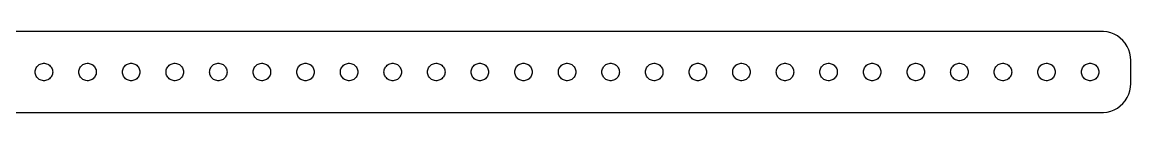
# Model space of a CAD drawing. Header units: metres. Extents: x -187 to 187, y 17 to 31.
# Drawn here: x -3.8 to 187, y 17 to 31 of the extents above; entities that cross this region are included whole.
import ezdxf

# ---------------------------------------------------------------- set-up
doc = ezdxf.new("R2010")
doc.units = ezdxf.units.M

msp = doc.modelspace()

# ---------------------------------------------------------------- linework, layer by layer
for p, q in [((182.314, 30.9901), (-182.314, 30.9901)), ((182.937, 30.9114), (182.314, 30.9901)), ((183.545, 30.7553), (182.937, 30.9114)), ((184.129, 30.5241), (183.545, 30.7553)), ((184.679, 30.2216), (184.129, 30.5241)), ((185.187, 29.8526), (184.679, 30.2216)), ((185.645, 29.4227), (185.187, 29.8526)), ((186.045, 28.9389), (185.645, 29.4227)), ((186.382, 28.4088), (186.045, 28.9389)), ((186.649, 27.8406), (186.382, 28.4088)), ((186.843, 27.2434), (186.649, 27.8406)), ((186.961, 26.6267), (186.843, 27.2434)), ((-1.31445, 24.7226), (-1.21352, 24.8817)), ((-1.21352, 24.8817), (-1.09344, 25.0268)), ((-1.09344, 25.0268), (-0.95613, 25.1558)), ((-0.95613, 25.1558), (-0.80373, 25.2665)), ((-0.80373, 25.2665), (-0.63866, 25.3572)), ((-0.63866, 25.3572), (-0.46352, 25.4266)), ((-0.46352, 25.4266), (-0.28107, 25.4734)), ((-0.28107, 25.4734), (-0.09418, 25.497)), ((-0.09418, 25.497), (0.09418, 25.497)), ((0.09418, 25.497), (0.28107, 25.4734)), ((0.28107, 25.4734), (0.46352, 25.4266)), ((0.46352, 25.4266), (0.63866, 25.3572)), ((0.63866, 25.3572), (0.80373, 25.2665)), ((0.80373, 25.2665), (0.95613, 25.1558)), ((0.95613, 25.1558), (1.09344, 25.0268)), ((1.09344, 25.0268), (1.21352, 24.8817)), ((1.21352, 24.8817), (1.31445, 24.7226)), ((6.18553, 24.7226), (6.28647, 24.8817)), ((6.28647, 24.8817), (6.40654, 25.0268)), ((6.40654, 25.0268), (6.54385, 25.1558)), ((6.54385, 25.1558), (6.69626, 25.2665)), ((6.69626, 25.2665), (6.86133, 25.3572)), ((6.86133, 25.3572), (7.03647, 25.4266)), ((7.03647, 25.4266), (7.21892, 25.4734)), ((7.21892, 25.4734), (7.40581, 25.497)), ((7.40581, 25.497), (7.59418, 25.497)), ((7.59418, 25.497), (7.78107, 25.4734)), ((7.78107, 25.4734), (7.96352, 25.4266)), ((7.96352, 25.4266), (8.13866, 25.3572)), ((8.13866, 25.3572), (8.30373, 25.2665)), ((8.30373, 25.2665), (8.45613, 25.1558)), ((8.45613, 25.1558), (8.59344, 25.0268)), ((8.59344, 25.0268), (8.71352, 24.8817)), ((8.71352, 24.8817), (8.81445, 24.7226)), ((13.6855, 24.7226), (13.7865, 24.8817)), ((13.7865, 24.8817), (13.9065, 25.0268)), ((13.9065, 25.0268), (14.0439, 25.1558)), ((14.0439, 25.1558), (14.1963, 25.2665)), ((14.1963, 25.2665), (14.3613, 25.3572)), ((14.3613, 25.3572), (14.5365, 25.4266)), ((14.5365, 25.4266), (14.7189, 25.4734)), ((14.7189, 25.4734), (14.9058, 25.497)), ((14.9058, 25.497), (15.0942, 25.497)), ((15.0942, 25.497), (15.2811, 25.4734)), ((15.2811, 25.4734), (15.4635, 25.4266)), ((15.4635, 25.4266), (15.6387, 25.3572)), ((15.6387, 25.3572), (15.8037, 25.2665)), ((15.8037, 25.2665), (15.9561, 25.1558)), ((15.9561, 25.1558), (16.0934, 25.0268)), ((16.0934, 25.0268), (16.2135, 24.8817)), ((16.2135, 24.8817), (16.3145, 24.7226)), ((21.1855, 24.7226), (21.2865, 24.8817)), ((21.2865, 24.8817), (21.4065, 25.0268)), ((21.4065, 25.0268), (21.5439, 25.1558)), ((21.5439, 25.1558), (21.6963, 25.2665)), ((21.6963, 25.2665), (21.8613, 25.3572)), ((21.8613, 25.3572), (22.0365, 25.4266)), ((22.0365, 25.4266), (22.2189, 25.4734)), ((22.2189, 25.4734), (22.4058, 25.497)), ((22.4058, 25.497), (22.5942, 25.497)), ((22.5942, 25.497), (22.7811, 25.4734)), ((22.7811, 25.4734), (22.9635, 25.4266)), ((22.9635, 25.4266), (23.1387, 25.3572)), ((23.1387, 25.3572), (23.3037, 25.2665)), ((23.3037, 25.2665), (23.4561, 25.1558)), ((23.4561, 25.1558), (23.5934, 25.0268)), ((23.5934, 25.0268), (23.7135, 24.8817)), ((23.7135, 24.8817), (23.8145, 24.7226)), ((28.6855, 24.7226), (28.7865, 24.8817)), ((28.7865, 24.8817), (28.9065, 25.0268)), ((28.9065, 25.0268), (29.0439, 25.1558)), ((29.0439, 25.1558), (29.1963, 25.2665)), ((29.1963, 25.2665), (29.3613, 25.3572)), ((29.3613, 25.3572), (29.5365, 25.4266)), ((29.5365, 25.4266), (29.7189, 25.4734)), ((29.7189, 25.4734), (29.9058, 25.497)), ((29.9058, 25.497), (30.0942, 25.497)), ((30.0942, 25.497), (30.2811, 25.4734)), ((30.2811, 25.4734), (30.4635, 25.4266)), ((30.4635, 25.4266), (30.6387, 25.3572)), ((30.6387, 25.3572), (30.8037, 25.2665)), ((30.8037, 25.2665), (30.9561, 25.1558)), ((30.9561, 25.1558), (31.0934, 25.0268)), ((31.0934, 25.0268), (31.2135, 24.8817)), ((31.2135, 24.8817), (31.3145, 24.7226)), ((36.1855, 24.7226), (36.2865, 24.8817)), ((36.2865, 24.8817), (36.4065, 25.0268)), ((36.4065, 25.0268), (36.5439, 25.1558)), ((36.5439, 25.1558), (36.6963, 25.2665)), ((36.6963, 25.2665), (36.8613, 25.3572)), ((36.8613, 25.3572), (37.0365, 25.4266)), ((37.0365, 25.4266), (37.2189, 25.4734)), ((37.2189, 25.4734), (37.4058, 25.497)), ((37.4058, 25.497), (37.5942, 25.497)), ((37.5942, 25.497), (37.7811, 25.4734)), ((37.7811, 25.4734), (37.9635, 25.4266)), ((37.9635, 25.4266), (38.1387, 25.3572)), ((38.1387, 25.3572), (38.3037, 25.2665)), ((38.3037, 25.2665), (38.4561, 25.1558)), ((38.4561, 25.1558), (38.5934, 25.0268)), ((38.5934, 25.0268), (38.7135, 24.8817)), ((38.7135, 24.8817), (38.8145, 24.7226)), ((43.6855, 24.7226), (43.7865, 24.8817)), ((43.7865, 24.8817), (43.9065, 25.0268)), ((43.9065, 25.0268), (44.0439, 25.1558)), ((44.0439, 25.1558), (44.1963, 25.2665)), ((44.1963, 25.2665), (44.3613, 25.3572)), ((44.3613, 25.3572), (44.5365, 25.4266)), ((44.5365, 25.4266), (44.7189, 25.4734)), ((44.7189, 25.4734), (44.9058, 25.497)), ((44.9058, 25.497), (45.0942, 25.497)), ((45.0942, 25.497), (45.2811, 25.4734)), ((45.2811, 25.4734), (45.4635, 25.4266)), ((45.4635, 25.4266), (45.6387, 25.3572)), ((45.6387, 25.3572), (45.8037, 25.2665)), ((45.8037, 25.2665), (45.9561, 25.1558)), ((45.9561, 25.1558), (46.0934, 25.0268)), ((46.0934, 25.0268), (46.2135, 24.8817)), ((46.2135, 24.8817), (46.3145, 24.7226)), ((51.1855, 24.7226), (51.2865, 24.8817)), ((51.2865, 24.8817), (51.4065, 25.0268)), ((51.4065, 25.0268), (51.5439, 25.1558)), ((51.5439, 25.1558), (51.6963, 25.2665)), ((51.6963, 25.2665), (51.8613, 25.3572)), ((51.8613, 25.3572), (52.0365, 25.4266)), ((52.0365, 25.4266), (52.2189, 25.4734)), ((52.2189, 25.4734), (52.4058, 25.497)), ((52.4058, 25.497), (52.5942, 25.497)), ((52.5942, 25.497), (52.7811, 25.4734)), ((52.7811, 25.4734), (52.9635, 25.4266)), ((52.9635, 25.4266), (53.1387, 25.3572)), ((53.1387, 25.3572), (53.3037, 25.2665)), ((53.3037, 25.2665), (53.4561, 25.1558)), ((53.4561, 25.1558), (53.5934, 25.0268)), ((53.5934, 25.0268), (53.7135, 24.8817)), ((53.7135, 24.8817), (53.8145, 24.7226)), ((58.6855, 24.7226), (58.7865, 24.8817)), ((58.7865, 24.8817), (58.9065, 25.0268)), ((58.9065, 25.0268), (59.0439, 25.1558)), ((59.0439, 25.1558), (59.1963, 25.2665)), ((59.1963, 25.2665), (59.3613, 25.3572)), ((59.3613, 25.3572), (59.5365, 25.4266)), ((59.5365, 25.4266), (59.7189, 25.4734)), ((59.7189, 25.4734), (59.9058, 25.497)), ((59.9058, 25.497), (60.0942, 25.497)), ((60.0942, 25.497), (60.2811, 25.4734)), ((60.2811, 25.4734), (60.4635, 25.4266)), ((60.4635, 25.4266), (60.6387, 25.3572)), ((60.6387, 25.3572), (60.8037, 25.2665)), ((60.8037, 25.2665), (60.9561, 25.1558)), ((60.9561, 25.1558), (61.0934, 25.0268)), ((61.0934, 25.0268), (61.2135, 24.8817)), ((61.2135, 24.8817), (61.3145, 24.7226)), ((66.1855, 24.7226), (66.2865, 24.8817)), ((66.2865, 24.8817), (66.4065, 25.0268)), ((66.4065, 25.0268), (66.5439, 25.1558)), ((66.5439, 25.1558), (66.6963, 25.2665)), ((66.6963, 25.2665), (66.8613, 25.3572)), ((66.8613, 25.3572), (67.0365, 25.4266)), ((67.0365, 25.4266), (67.2189, 25.4734)), ((67.2189, 25.4734), (67.4058, 25.497)), ((67.4058, 25.497), (67.5942, 25.497)), ((67.5942, 25.497), (67.7811, 25.4734)), ((67.7811, 25.4734), (67.9635, 25.4266)), ((67.9635, 25.4266), (68.1387, 25.3572)), ((68.1387, 25.3572), (68.3037, 25.2665)), ((68.3037, 25.2665), (68.4561, 25.1558)), ((68.4561, 25.1558), (68.5934, 25.0268)), ((68.5934, 25.0268), (68.7135, 24.8817)), ((68.7135, 24.8817), (68.8145, 24.7226)), ((73.6855, 24.7226), (73.7865, 24.8817)), ((73.7865, 24.8817), (73.9065, 25.0268)), ((73.9065, 25.0268), (74.0439, 25.1558)), ((74.0439, 25.1558), (74.1963, 25.2665)), ((74.1963, 25.2665), (74.3613, 25.3572)), ((74.3613, 25.3572), (74.5365, 25.4266)), ((74.5365, 25.4266), (74.7189, 25.4734)), ((74.7189, 25.4734), (74.9058, 25.497)), ((74.9058, 25.497), (75.0942, 25.497)), ((75.0942, 25.497), (75.2811, 25.4734)), ((75.2811, 25.4734), (75.4635, 25.4266)), ((75.4635, 25.4266), (75.6387, 25.3572)), ((75.6387, 25.3572), (75.8037, 25.2665)), ((75.8037, 25.2665), (75.9561, 25.1558)), ((75.9561, 25.1558), (76.0934, 25.0268)), ((76.0934, 25.0268), (76.2135, 24.8817)), ((76.2135, 24.8817), (76.3145, 24.7226)), ((81.1855, 24.7226), (81.2865, 24.8817)), ((81.2865, 24.8817), (81.4065, 25.0268)), ((81.4065, 25.0268), (81.5439, 25.1558)), ((81.5439, 25.1558), (81.6963, 25.2665)), ((81.6963, 25.2665), (81.8613, 25.3572)), ((81.8613, 25.3572), (82.0365, 25.4266)), ((82.0365, 25.4266), (82.2189, 25.4734)), ((82.2189, 25.4734), (82.4058, 25.497)), ((82.4058, 25.497), (82.5942, 25.497)), ((82.5942, 25.497), (82.7811, 25.4734)), ((82.7811, 25.4734), (82.9635, 25.4266)), ((82.9635, 25.4266), (83.1387, 25.3572)), ((83.1387, 25.3572), (83.3037, 25.2665)), ((83.3037, 25.2665), (83.4561, 25.1558)), ((83.4561, 25.1558), (83.5934, 25.0268)), ((83.5934, 25.0268), (83.7135, 24.8817)), ((83.7135, 24.8817), (83.8145, 24.7226)), ((88.6855, 24.7226), (88.7865, 24.8817)), ((88.7865, 24.8817), (88.9065, 25.0268)), ((88.9065, 25.0268), (89.0439, 25.1558)), ((89.0439, 25.1558), (89.1963, 25.2665)), ((89.1963, 25.2665), (89.3613, 25.3572)), ((89.3613, 25.3572), (89.5365, 25.4266)), ((89.5365, 25.4266), (89.7189, 25.4734)), ((89.7189, 25.4734), (89.9058, 25.497)), ((89.9058, 25.497), (90.0942, 25.497)), ((90.0942, 25.497), (90.2811, 25.4734)), ((90.2811, 25.4734), (90.4635, 25.4266)), ((90.4635, 25.4266), (90.6387, 25.3572)), ((90.6387, 25.3572), (90.8037, 25.2665)), ((90.8037, 25.2665), (90.9561, 25.1558)), ((90.9561, 25.1558), (91.0934, 25.0268)), ((91.0934, 25.0268), (91.2135, 24.8817)), ((91.2135, 24.8817), (91.3145, 24.7226)), ((96.1855, 24.7226), (96.2865, 24.8817)), ((96.2865, 24.8817), (96.4065, 25.0268)), ((96.4065, 25.0268), (96.5439, 25.1558)), ((96.5439, 25.1558), (96.6963, 25.2665)), ((96.6963, 25.2665), (96.8613, 25.3572)), ((96.8613, 25.3572), (97.0365, 25.4266)), ((97.0365, 25.4266), (97.2189, 25.4734)), ((97.2189, 25.4734), (97.4058, 25.497)), ((97.4058, 25.497), (97.5942, 25.497)), ((97.5942, 25.497), (97.7811, 25.4734)), ((97.7811, 25.4734), (97.9635, 25.4266)), ((97.9635, 25.4266), (98.1387, 25.3572)), ((98.1387, 25.3572), (98.3037, 25.2665)), ((98.3037, 25.2665), (98.4561, 25.1558)), ((98.4561, 25.1558), (98.5934, 25.0268)), ((98.5934, 25.0268), (98.7135, 24.8817)), ((98.7135, 24.8817), (98.8145, 24.7226)), ((103.686, 24.7226), (103.786, 24.8817)), ((103.786, 24.8817), (103.907, 25.0268)), ((103.907, 25.0268), (104.044, 25.1558)), ((104.044, 25.1558), (104.196, 25.2665)), ((104.196, 25.2665), (104.361, 25.3572)), ((104.361, 25.3572), (104.536, 25.4266)), ((104.536, 25.4266), (104.719, 25.4734)), ((104.719, 25.4734), (104.906, 25.497)), ((104.906, 25.497), (105.094, 25.497)), ((105.094, 25.497), (105.281, 25.4734)), ((105.281, 25.4734), (105.464, 25.4266)), ((105.464, 25.4266), (105.639, 25.3572)), ((105.639, 25.3572), (105.804, 25.2665)), ((105.804, 25.2665), (105.956, 25.1558)), ((105.956, 25.1558), (106.093, 25.0268)), ((106.093, 25.0268), (106.214, 24.8817)), ((106.214, 24.8817), (106.314, 24.7226)), ((111.186, 24.7226), (111.286, 24.8817)), ((111.286, 24.8817), (111.407, 25.0268)), ((111.407, 25.0268), (111.544, 25.1558)), ((111.544, 25.1558), (111.696, 25.2665)), ((111.696, 25.2665), (111.861, 25.3572)), ((111.861, 25.3572), (112.036, 25.4266)), ((112.036, 25.4266), (112.219, 25.4734)), ((112.219, 25.4734), (112.406, 25.497)), ((112.406, 25.497), (112.594, 25.497)), ((112.594, 25.497), (112.781, 25.4734)), ((112.781, 25.4734), (112.964, 25.4266)), ((112.964, 25.4266), (113.139, 25.3572)), ((113.139, 25.3572), (113.304, 25.2665)), ((113.304, 25.2665), (113.456, 25.1558)), ((113.456, 25.1558), (113.593, 25.0268)), ((113.593, 25.0268), (113.714, 24.8817)), ((113.714, 24.8817), (113.814, 24.7226)), ((118.686, 24.7226), (118.786, 24.8817)), ((118.786, 24.8817), (118.907, 25.0268)), ((118.907, 25.0268), (119.044, 25.1558)), ((119.044, 25.1558), (119.196, 25.2665)), ((119.196, 25.2665), (119.361, 25.3572)), ((119.361, 25.3572), (119.536, 25.4266)), ((119.536, 25.4266), (119.719, 25.4734)), ((119.719, 25.4734), (119.906, 25.497)), ((119.906, 25.497), (120.094, 25.497)), ((120.094, 25.497), (120.281, 25.4734)), ((120.281, 25.4734), (120.464, 25.4266)), ((120.464, 25.4266), (120.639, 25.3572)), ((120.639, 25.3572), (120.804, 25.2665)), ((120.804, 25.2665), (120.956, 25.1558)), ((120.956, 25.1558), (121.093, 25.0268)), ((121.093, 25.0268), (121.214, 24.8817)), ((121.214, 24.8817), (121.314, 24.7226)), ((126.186, 24.7226), (126.286, 24.8817)), ((126.286, 24.8817), (126.407, 25.0268)), ((126.407, 25.0268), (126.544, 25.1558)), ((126.544, 25.1558), (126.696, 25.2665)), ((126.696, 25.2665), (126.861, 25.3572)), ((126.861, 25.3572), (127.036, 25.4266)), ((127.036, 25.4266), (127.219, 25.4734)), ((127.219, 25.4734), (127.406, 25.497)), ((127.406, 25.497), (127.594, 25.497)), ((127.594, 25.497), (127.781, 25.4734)), ((127.781, 25.4734), (127.964, 25.4266)), ((127.964, 25.4266), (128.139, 25.3572)), ((128.139, 25.3572), (128.304, 25.2665)), ((128.304, 25.2665), (128.456, 25.1558)), ((128.456, 25.1558), (128.593, 25.0268)), ((128.593, 25.0268), (128.714, 24.8817)), ((128.714, 24.8817), (128.814, 24.7226)), ((133.686, 24.7226), (133.786, 24.8817)), ((133.786, 24.8817), (133.907, 25.0268)), ((133.907, 25.0268), (134.044, 25.1558)), ((134.044, 25.1558), (134.196, 25.2665)), ((134.196, 25.2665), (134.361, 25.3572)), ((134.361, 25.3572), (134.536, 25.4266)), ((134.536, 25.4266), (134.719, 25.4734)), ((134.719, 25.4734), (134.906, 25.497)), ((134.906, 25.497), (135.094, 25.497)), ((135.094, 25.497), (135.281, 25.4734)), ((135.281, 25.4734), (135.464, 25.4266)), ((135.464, 25.4266), (135.639, 25.3572)), ((135.639, 25.3572), (135.804, 25.2665)), ((135.804, 25.2665), (135.956, 25.1558)), ((135.956, 25.1558), (136.093, 25.0268)), ((136.093, 25.0268), (136.214, 24.8817)), ((136.214, 24.8817), (136.314, 24.7226)), ((141.186, 24.7226), (141.286, 24.8817)), ((141.286, 24.8817), (141.407, 25.0268)), ((141.407, 25.0268), (141.544, 25.1558)), ((141.544, 25.1558), (141.696, 25.2665)), ((141.696, 25.2665), (141.861, 25.3572)), ((141.861, 25.3572), (142.036, 25.4266)), ((142.036, 25.4266), (142.219, 25.4734)), ((142.219, 25.4734), (142.406, 25.497)), ((142.406, 25.497), (142.594, 25.497)), ((142.594, 25.497), (142.781, 25.4734)), ((142.781, 25.4734), (142.964, 25.4266)), ((142.964, 25.4266), (143.139, 25.3572)), ((143.139, 25.3572), (143.304, 25.2665)), ((143.304, 25.2665), (143.456, 25.1558)), ((143.456, 25.1558), (143.593, 25.0268)), ((143.593, 25.0268), (143.714, 24.8817)), ((143.714, 24.8817), (143.814, 24.7226)), ((148.686, 24.7226), (148.786, 24.8817)), ((148.786, 24.8817), (148.907, 25.0268)), ((148.907, 25.0268), (149.044, 25.1558)), ((149.044, 25.1558), (149.196, 25.2665)), ((149.196, 25.2665), (149.361, 25.3572)), ((149.361, 25.3572), (149.536, 25.4266)), ((149.536, 25.4266), (149.719, 25.4734)), ((149.719, 25.4734), (149.906, 25.497)), ((149.906, 25.497), (150.094, 25.497)), ((150.094, 25.497), (150.281, 25.4734)), ((150.281, 25.4734), (150.464, 25.4266)), ((150.464, 25.4266), (150.639, 25.3572)), ((150.639, 25.3572), (150.804, 25.2665)), ((150.804, 25.2665), (150.956, 25.1558)), ((150.956, 25.1558), (151.093, 25.0268)), ((151.093, 25.0268), (151.214, 24.8817)), ((151.214, 24.8817), (151.314, 24.7226)), ((156.186, 24.7226), (156.286, 24.8817)), ((156.286, 24.8817), (156.407, 25.0268)), ((156.407, 25.0268), (156.544, 25.1558)), ((156.544, 25.1558), (156.696, 25.2665)), ((156.696, 25.2665), (156.861, 25.3572)), ((156.861, 25.3572), (157.036, 25.4266)), ((157.036, 25.4266), (157.219, 25.4734)), ((157.219, 25.4734), (157.406, 25.497)), ((157.406, 25.497), (157.594, 25.497)), ((157.594, 25.497), (157.781, 25.4734)), ((157.781, 25.4734), (157.964, 25.4266)), ((157.964, 25.4266), (158.139, 25.3572)), ((158.139, 25.3572), (158.304, 25.2665)), ((158.304, 25.2665), (158.456, 25.1558)), ((158.456, 25.1558), (158.593, 25.0268)), ((158.593, 25.0268), (158.714, 24.8817)), ((158.714, 24.8817), (158.814, 24.7226)), ((163.686, 24.7226), (163.786, 24.8817)), ((163.786, 24.8817), (163.907, 25.0268)), ((163.907, 25.0268), (164.044, 25.1558)), ((164.044, 25.1558), (164.196, 25.2665)), ((164.196, 25.2665), (164.361, 25.3572)), ((164.361, 25.3572), (164.536, 25.4266)), ((164.536, 25.4266), (164.719, 25.4734)), ((164.719, 25.4734), (164.906, 25.497)), ((164.906, 25.497), (165.094, 25.497)), ((165.094, 25.497), (165.281, 25.4734)), ((165.281, 25.4734), (165.464, 25.4266)), ((165.464, 25.4266), (165.639, 25.3572)), ((165.639, 25.3572), (165.804, 25.2665)), ((165.804, 25.2665), (165.956, 25.1558)), ((165.956, 25.1558), (166.093, 25.0268)), ((166.093, 25.0268), (166.214, 24.8817)), ((166.214, 24.8817), (166.314, 24.7226)), ((171.186, 24.7226), (171.286, 24.8817)), ((171.286, 24.8817), (171.407, 25.0268)), ((171.407, 25.0268), (171.544, 25.1558)), ((171.544, 25.1558), (171.696, 25.2665)), ((171.696, 25.2665), (171.861, 25.3572)), ((171.861, 25.3572), (172.036, 25.4266)), ((172.036, 25.4266), (172.219, 25.4734)), ((172.219, 25.4734), (172.406, 25.497)), ((172.406, 25.497), (172.594, 25.497)), ((172.594, 25.497), (172.781, 25.4734)), ((172.781, 25.4734), (172.964, 25.4266)), ((172.964, 25.4266), (173.139, 25.3572)), ((173.139, 25.3572), (173.304, 25.2665)), ((173.304, 25.2665), (173.456, 25.1558)), ((173.456, 25.1558), (173.593, 25.0268)), ((173.593, 25.0268), (173.714, 24.8817)), ((173.714, 24.8817), (173.814, 24.7226)), ((178.686, 24.7226), (178.786, 24.8817)), ((178.786, 24.8817), (178.907, 25.0268)), ((178.907, 25.0268), (179.044, 25.1558)), ((179.044, 25.1558), (179.196, 25.2665)), ((179.196, 25.2665), (179.361, 25.3572)), ((179.361, 25.3572), (179.536, 25.4266)), ((179.536, 25.4266), (179.719, 25.4734)), ((179.719, 25.4734), (179.906, 25.497)), ((179.906, 25.497), (180.094, 25.497)), ((180.094, 25.497), (180.281, 25.4734)), ((180.281, 25.4734), (180.464, 25.4266)), ((180.464, 25.4266), (180.639, 25.3572)), ((180.639, 25.3572), (180.804, 25.2665)), ((180.804, 25.2665), (180.956, 25.1558)), ((180.956, 25.1558), (181.093, 25.0268)), ((181.093, 25.0268), (181.214, 24.8817)), ((181.214, 24.8817), (181.314, 24.7226)), ((187, 26), (186.961, 26.6267)), ((187, 22), (187, 26)), ((-1.5, 24), (-1.48816, 24.188)), ((-1.48816, 23.812), (-1.5, 24)), ((-1.48816, 24.188), (-1.45287, 24.373)), ((-1.45287, 23.627), (-1.48816, 23.812)), ((-1.45287, 24.373), (-1.39465, 24.5522)), ((-1.39465, 23.4478), (-1.45287, 23.627)), ((-1.39465, 24.5522), (-1.31445, 24.7226)), ((-1.31445, 23.2774), (-1.39465, 23.4478)), ((-1.21352, 23.1183), (-1.31445, 23.2774)), ((-1.09344, 22.9732), (-1.21352, 23.1183)), ((-0.95613, 22.8442), (-1.09344, 22.9732)), ((1.09344, 22.9732), (0.95613, 22.8442)), ((1.21352, 23.1183), (1.09344, 22.9732)), ((1.31445, 23.2774), (1.21352, 23.1183)), ((1.31445, 24.7226), (1.39465, 24.5522)), ((1.39465, 23.4478), (1.31445, 23.2774)), ((1.39465, 24.5522), (1.45287, 24.373)), ((1.45287, 23.627), (1.39465, 23.4478)), ((1.45287, 24.373), (1.48816, 24.188)), ((1.48816, 23.812), (1.45287, 23.627)), ((1.48816, 24.188), (1.5, 24)), ((1.5, 24), (1.48816, 23.812)), ((6, 24), (6.01183, 24.188)), ((6.01183, 23.812), (6, 24)), ((6.01183, 24.188), (6.04712, 24.373)), ((6.04712, 23.627), (6.01183, 23.812)), ((6.04712, 24.373), (6.10533, 24.5522)), ((6.10533, 23.4478), (6.04712, 23.627)), ((6.10533, 24.5522), (6.18553, 24.7226)), ((6.18553, 23.2774), (6.10533, 23.4478)), ((6.28647, 23.1183), (6.18553, 23.2774)), ((6.40654, 22.9732), (6.28647, 23.1183)), ((6.54385, 22.8442), (6.40654, 22.9732)), ((8.59344, 22.9732), (8.45613, 22.8442)), ((8.71352, 23.1183), (8.59344, 22.9732)), ((8.81445, 23.2774), (8.71352, 23.1183)), ((8.81445, 24.7226), (8.89465, 24.5522)), ((8.89465, 23.4478), (8.81445, 23.2774)), ((8.89465, 24.5522), (8.95287, 24.373)), ((8.95287, 23.627), (8.89465, 23.4478)), ((8.95287, 24.373), (8.98816, 24.188)), ((8.98816, 23.812), (8.95287, 23.627)), ((8.98816, 24.188), (9, 24)), ((9, 24), (8.98816, 23.812)), ((13.5, 24), (13.5118, 24.188)), ((13.5118, 23.812), (13.5, 24)), ((13.5118, 24.188), (13.5471, 24.373)), ((13.5471, 23.627), (13.5118, 23.812)), ((13.5471, 24.373), (13.6053, 24.5522)), ((13.6053, 23.4478), (13.5471, 23.627)), ((13.6053, 24.5522), (13.6855, 24.7226)), ((13.6855, 23.2774), (13.6053, 23.4478)), ((13.7865, 23.1183), (13.6855, 23.2774)), ((13.9065, 22.9732), (13.7865, 23.1183)), ((14.0439, 22.8442), (13.9065, 22.9732)), ((16.0934, 22.9732), (15.9561, 22.8442)), ((16.2135, 23.1183), (16.0934, 22.9732)), ((16.3145, 23.2774), (16.2135, 23.1183)), ((16.3145, 24.7226), (16.3947, 24.5522)), ((16.3947, 23.4478), (16.3145, 23.2774)), ((16.3947, 24.5522), (16.4529, 24.373)), ((16.4529, 23.627), (16.3947, 23.4478)), ((16.4529, 24.373), (16.4882, 24.188)), ((16.4882, 23.812), (16.4529, 23.627)), ((16.4882, 24.188), (16.5, 24)), ((16.5, 24), (16.4882, 23.812)), ((21, 24), (21.0118, 24.188)), ((21.0118, 23.812), (21, 24)), ((21.0118, 24.188), (21.0471, 24.373)), ((21.0471, 23.627), (21.0118, 23.812)), ((21.0471, 24.373), (21.1053, 24.5522)), ((21.1053, 23.4478), (21.0471, 23.627)), ((21.1053, 24.5522), (21.1855, 24.7226)), ((21.1855, 23.2774), (21.1053, 23.4478)), ((21.2865, 23.1183), (21.1855, 23.2774)), ((21.4065, 22.9732), (21.2865, 23.1183)), ((21.5439, 22.8442), (21.4065, 22.9732)), ((23.5934, 22.9732), (23.4561, 22.8442)), ((23.7135, 23.1183), (23.5934, 22.9732)), ((23.8145, 23.2774), (23.7135, 23.1183)), ((23.8145, 24.7226), (23.8947, 24.5522)), ((23.8947, 23.4478), (23.8145, 23.2774)), ((23.8947, 24.5522), (23.9529, 24.373)), ((23.9529, 23.627), (23.8947, 23.4478)), ((23.9529, 24.373), (23.9882, 24.188)), ((23.9882, 23.812), (23.9529, 23.627)), ((23.9882, 24.188), (24, 24)), ((24, 24), (23.9882, 23.812)), ((28.5, 24), (28.5118, 24.188)), ((28.5118, 23.812), (28.5, 24)), ((28.5118, 24.188), (28.5471, 24.373)), ((28.5471, 23.627), (28.5118, 23.812)), ((28.5471, 24.373), (28.6053, 24.5522)), ((28.6053, 23.4478), (28.5471, 23.627)), ((28.6053, 24.5522), (28.6855, 24.7226)), ((28.6855, 23.2774), (28.6053, 23.4478)), ((28.7865, 23.1183), (28.6855, 23.2774)), ((28.9065, 22.9732), (28.7865, 23.1183)), ((29.0439, 22.8442), (28.9065, 22.9732)), ((31.0934, 22.9732), (30.9561, 22.8442)), ((31.2135, 23.1183), (31.0934, 22.9732)), ((31.3145, 23.2774), (31.2135, 23.1183)), ((31.3145, 24.7226), (31.3947, 24.5522)), ((31.3947, 23.4478), (31.3145, 23.2774)), ((31.3947, 24.5522), (31.4529, 24.373)), ((31.4529, 23.627), (31.3947, 23.4478)), ((31.4529, 24.373), (31.4882, 24.188)), ((31.4882, 23.812), (31.4529, 23.627)), ((31.4882, 24.188), (31.5, 24)), ((31.5, 24), (31.4882, 23.812)), ((36, 24), (36.0118, 24.188)), ((36.0118, 23.812), (36, 24)), ((36.0118, 24.188), (36.0471, 24.373)), ((36.0471, 23.627), (36.0118, 23.812)), ((36.0471, 24.373), (36.1053, 24.5522)), ((36.1053, 23.4478), (36.0471, 23.627)), ((36.1053, 24.5522), (36.1855, 24.7226)), ((36.1855, 23.2774), (36.1053, 23.4478)), ((36.2865, 23.1183), (36.1855, 23.2774)), ((36.4065, 22.9732), (36.2865, 23.1183)), ((36.5439, 22.8442), (36.4065, 22.9732)), ((38.5934, 22.9732), (38.4561, 22.8442)), ((38.7135, 23.1183), (38.5934, 22.9732)), ((38.8145, 23.2774), (38.7135, 23.1183)), ((38.8145, 24.7226), (38.8947, 24.5522)), ((38.8947, 23.4478), (38.8145, 23.2774)), ((38.8947, 24.5522), (38.9529, 24.373)), ((38.9529, 23.627), (38.8947, 23.4478)), ((38.9529, 24.373), (38.9882, 24.188)), ((38.9882, 23.812), (38.9529, 23.627)), ((38.9882, 24.188), (39, 24)), ((39, 24), (38.9882, 23.812)), ((43.5, 24), (43.5118, 24.188)), ((43.5118, 23.812), (43.5, 24)), ((43.5118, 24.188), (43.5471, 24.373)), ((43.5471, 23.627), (43.5118, 23.812)), ((43.5471, 24.373), (43.6053, 24.5522)), ((43.6053, 23.4478), (43.5471, 23.627)), ((43.6053, 24.5522), (43.6855, 24.7226)), ((43.6855, 23.2774), (43.6053, 23.4478)), ((43.7865, 23.1183), (43.6855, 23.2774)), ((43.9065, 22.9732), (43.7865, 23.1183)), ((44.0439, 22.8442), (43.9065, 22.9732)), ((46.0934, 22.9732), (45.9561, 22.8442)), ((46.2135, 23.1183), (46.0934, 22.9732)), ((46.3145, 23.2774), (46.2135, 23.1183)), ((46.3145, 24.7226), (46.3947, 24.5522)), ((46.3947, 23.4478), (46.3145, 23.2774)), ((46.3947, 24.5522), (46.4529, 24.373)), ((46.4529, 23.627), (46.3947, 23.4478)), ((46.4529, 24.373), (46.4882, 24.188)), ((46.4882, 23.812), (46.4529, 23.627)), ((46.4882, 24.188), (46.5, 24)), ((46.5, 24), (46.4882, 23.812)), ((51, 24), (51.0118, 24.188)), ((51.0118, 23.812), (51, 24)), ((51.0118, 24.188), (51.0471, 24.373)), ((51.0471, 23.627), (51.0118, 23.812)), ((51.0471, 24.373), (51.1053, 24.5522)), ((51.1053, 23.4478), (51.0471, 23.627)), ((51.1053, 24.5522), (51.1855, 24.7226)), ((51.1855, 23.2774), (51.1053, 23.4478)), ((51.2865, 23.1183), (51.1855, 23.2774)), ((51.4065, 22.9732), (51.2865, 23.1183)), ((51.5439, 22.8442), (51.4065, 22.9732)), ((53.5934, 22.9732), (53.4561, 22.8442)), ((53.7135, 23.1183), (53.5934, 22.9732)), ((53.8145, 23.2774), (53.7135, 23.1183)), ((53.8145, 24.7226), (53.8947, 24.5522)), ((53.8947, 23.4478), (53.8145, 23.2774)), ((53.8947, 24.5522), (53.9529, 24.373)), ((53.9529, 23.627), (53.8947, 23.4478)), ((53.9529, 24.373), (53.9882, 24.188)), ((53.9882, 23.812), (53.9529, 23.627)), ((53.9882, 24.188), (54, 24)), ((54, 24), (53.9882, 23.812)), ((58.5, 24), (58.5118, 24.188)), ((58.5118, 23.812), (58.5, 24)), ((58.5118, 24.188), (58.5471, 24.373)), ((58.5471, 23.627), (58.5118, 23.812)), ((58.5471, 24.373), (58.6053, 24.5522)), ((58.6053, 23.4478), (58.5471, 23.627)), ((58.6053, 24.5522), (58.6855, 24.7226)), ((58.6855, 23.2774), (58.6053, 23.4478)), ((58.7865, 23.1183), (58.6855, 23.2774)), ((58.9065, 22.9732), (58.7865, 23.1183)), ((59.0439, 22.8442), (58.9065, 22.9732)), ((61.0934, 22.9732), (60.9561, 22.8442)), ((61.2135, 23.1183), (61.0934, 22.9732)), ((61.3145, 23.2774), (61.2135, 23.1183)), ((61.3145, 24.7226), (61.3947, 24.5522)), ((61.3947, 23.4478), (61.3145, 23.2774)), ((61.3947, 24.5522), (61.4529, 24.373)), ((61.4529, 23.627), (61.3947, 23.4478)), ((61.4529, 24.373), (61.4882, 24.188)), ((61.4882, 23.812), (61.4529, 23.627)), ((61.4882, 24.188), (61.5, 24)), ((61.5, 24), (61.4882, 23.812)), ((66, 24), (66.0118, 24.188)), ((66.0118, 23.812), (66, 24)), ((66.0118, 24.188), (66.0471, 24.373)), ((66.0471, 23.627), (66.0118, 23.812)), ((66.0471, 24.373), (66.1053, 24.5522)), ((66.1053, 23.4478), (66.0471, 23.627)), ((66.1053, 24.5522), (66.1855, 24.7226)), ((66.1855, 23.2774), (66.1053, 23.4478)), ((66.2865, 23.1183), (66.1855, 23.2774)), ((66.4065, 22.9732), (66.2865, 23.1183)), ((66.5439, 22.8442), (66.4065, 22.9732)), ((68.5934, 22.9732), (68.4561, 22.8442)), ((68.7135, 23.1183), (68.5934, 22.9732)), ((68.8145, 23.2774), (68.7135, 23.1183)), ((68.8145, 24.7226), (68.8947, 24.5522)), ((68.8947, 23.4478), (68.8145, 23.2774)), ((68.8947, 24.5522), (68.9529, 24.373)), ((68.9529, 23.627), (68.8947, 23.4478)), ((68.9529, 24.373), (68.9882, 24.188)), ((68.9882, 23.812), (68.9529, 23.627)), ((68.9882, 24.188), (69, 24)), ((69, 24), (68.9882, 23.812)), ((73.5, 24), (73.5118, 24.188)), ((73.5118, 23.812), (73.5, 24)), ((73.5118, 24.188), (73.5471, 24.373)), ((73.5471, 23.627), (73.5118, 23.812)), ((73.5471, 24.373), (73.6053, 24.5522)), ((73.6053, 23.4478), (73.5471, 23.627)), ((73.6053, 24.5522), (73.6855, 24.7226)), ((73.6855, 23.2774), (73.6053, 23.4478)), ((73.7865, 23.1183), (73.6855, 23.2774)), ((73.9065, 22.9732), (73.7865, 23.1183)), ((74.0439, 22.8442), (73.9065, 22.9732)), ((76.0934, 22.9732), (75.9561, 22.8442)), ((76.2135, 23.1183), (76.0934, 22.9732)), ((76.3145, 23.2774), (76.2135, 23.1183)), ((76.3145, 24.7226), (76.3947, 24.5522)), ((76.3947, 23.4478), (76.3145, 23.2774)), ((76.3947, 24.5522), (76.4529, 24.373)), ((76.4529, 23.627), (76.3947, 23.4478)), ((76.4529, 24.373), (76.4882, 24.188)), ((76.4882, 23.812), (76.4529, 23.627)), ((76.4882, 24.188), (76.5, 24)), ((76.5, 24), (76.4882, 23.812)), ((81, 24), (81.0118, 24.188)), ((81.0118, 23.812), (81, 24)), ((81.0118, 24.188), (81.0471, 24.373)), ((81.0471, 23.627), (81.0118, 23.812)), ((81.0471, 24.373), (81.1053, 24.5522)), ((81.1053, 23.4478), (81.0471, 23.627)), ((81.1053, 24.5522), (81.1855, 24.7226)), ((81.1855, 23.2774), (81.1053, 23.4478)), ((81.2865, 23.1183), (81.1855, 23.2774)), ((81.4065, 22.9732), (81.2865, 23.1183)), ((81.5439, 22.8442), (81.4065, 22.9732)), ((83.5934, 22.9732), (83.4561, 22.8442)), ((83.7135, 23.1183), (83.5934, 22.9732)), ((83.8145, 23.2774), (83.7135, 23.1183)), ((83.8145, 24.7226), (83.8947, 24.5522)), ((83.8947, 23.4478), (83.8145, 23.2774)), ((83.8947, 24.5522), (83.9529, 24.373)), ((83.9529, 23.627), (83.8947, 23.4478)), ((83.9529, 24.373), (83.9882, 24.188)), ((83.9882, 23.812), (83.9529, 23.627)), ((83.9882, 24.188), (84, 24)), ((84, 24), (83.9882, 23.812)), ((88.5, 24), (88.5118, 24.188)), ((88.5118, 23.812), (88.5, 24)), ((88.5118, 24.188), (88.5471, 24.373)), ((88.5471, 23.627), (88.5118, 23.812)), ((88.5471, 24.373), (88.6053, 24.5522)), ((88.6053, 23.4478), (88.5471, 23.627)), ((88.6053, 24.5522), (88.6855, 24.7226)), ((88.6855, 23.2774), (88.6053, 23.4478)), ((88.7865, 23.1183), (88.6855, 23.2774)), ((88.9065, 22.9732), (88.7865, 23.1183)), ((89.0439, 22.8442), (88.9065, 22.9732)), ((91.0934, 22.9732), (90.9561, 22.8442)), ((91.2135, 23.1183), (91.0934, 22.9732)), ((91.3145, 23.2774), (91.2135, 23.1183)), ((91.3145, 24.7226), (91.3947, 24.5522)), ((91.3947, 23.4478), (91.3145, 23.2774)), ((91.3947, 24.5522), (91.4529, 24.373)), ((91.4529, 23.627), (91.3947, 23.4478)), ((91.4529, 24.373), (91.4882, 24.188)), ((91.4882, 23.812), (91.4529, 23.627)), ((91.4882, 24.188), (91.5, 24)), ((91.5, 24), (91.4882, 23.812)), ((96, 24), (96.0118, 24.188)), ((96.0118, 23.812), (96, 24)), ((96.0118, 24.188), (96.0471, 24.373)), ((96.0471, 23.627), (96.0118, 23.812)), ((96.0471, 24.373), (96.1053, 24.5522)), ((96.1053, 23.4478), (96.0471, 23.627)), ((96.1053, 24.5522), (96.1855, 24.7226)), ((96.1855, 23.2774), (96.1053, 23.4478)), ((96.2865, 23.1183), (96.1855, 23.2774)), ((96.4065, 22.9732), (96.2865, 23.1183)), ((96.5439, 22.8442), (96.4065, 22.9732)), ((98.5934, 22.9732), (98.4561, 22.8442)), ((98.7135, 23.1183), (98.5934, 22.9732)), ((98.8145, 23.2774), (98.7135, 23.1183)), ((98.8145, 24.7226), (98.8947, 24.5522)), ((98.8947, 23.4478), (98.8145, 23.2774)), ((98.8947, 24.5522), (98.9529, 24.373)), ((98.9529, 23.627), (98.8947, 23.4478)), ((98.9529, 24.373), (98.9882, 24.188)), ((98.9882, 23.812), (98.9529, 23.627)), ((98.9882, 24.188), (99, 24)), ((99, 24), (98.9882, 23.812)), ((103.5, 24), (103.512, 24.188)), ((103.512, 23.812), (103.5, 24)), ((103.512, 24.188), (103.547, 24.373)), ((103.547, 23.627), (103.512, 23.812)), ((103.547, 24.373), (103.605, 24.5522)), ((103.605, 23.4478), (103.547, 23.627)), ((103.605, 24.5522), (103.686, 24.7226)), ((103.686, 23.2774), (103.605, 23.4478)), ((103.786, 23.1183), (103.686, 23.2774)), ((103.907, 22.9732), (103.786, 23.1183)), ((104.044, 22.8442), (103.907, 22.9732)), ((106.093, 22.9732), (105.956, 22.8442)), ((106.214, 23.1183), (106.093, 22.9732)), ((106.314, 23.2774), (106.214, 23.1183)), ((106.314, 24.7226), (106.395, 24.5522)), ((106.395, 23.4478), (106.314, 23.2774)), ((106.395, 24.5522), (106.453, 24.373)), ((106.453, 23.627), (106.395, 23.4478)), ((106.453, 24.373), (106.488, 24.188)), ((106.488, 23.812), (106.453, 23.627)), ((106.488, 24.188), (106.5, 24)), ((106.5, 24), (106.488, 23.812)), ((111, 24), (111.012, 24.188)), ((111.012, 23.812), (111, 24)), ((111.012, 24.188), (111.047, 24.373)), ((111.047, 23.627), (111.012, 23.812)), ((111.047, 24.373), (111.105, 24.5522)), ((111.105, 23.4478), (111.047, 23.627)), ((111.105, 24.5522), (111.186, 24.7226)), ((111.186, 23.2774), (111.105, 23.4478)), ((111.286, 23.1183), (111.186, 23.2774)), ((111.407, 22.9732), (111.286, 23.1183)), ((111.544, 22.8442), (111.407, 22.9732)), ((113.593, 22.9732), (113.456, 22.8442)), ((113.714, 23.1183), (113.593, 22.9732)), ((113.814, 23.2774), (113.714, 23.1183)), ((113.814, 24.7226), (113.895, 24.5522)), ((113.895, 23.4478), (113.814, 23.2774)), ((113.895, 24.5522), (113.953, 24.373)), ((113.953, 23.627), (113.895, 23.4478)), ((113.953, 24.373), (113.988, 24.188)), ((113.988, 23.812), (113.953, 23.627)), ((113.988, 24.188), (114, 24)), ((114, 24), (113.988, 23.812)), ((118.5, 24), (118.512, 24.188)), ((118.512, 23.812), (118.5, 24)), ((118.512, 24.188), (118.547, 24.373)), ((118.547, 23.627), (118.512, 23.812)), ((118.547, 24.373), (118.605, 24.5522)), ((118.605, 23.4478), (118.547, 23.627)), ((118.605, 24.5522), (118.686, 24.7226)), ((118.686, 23.2774), (118.605, 23.4478)), ((118.786, 23.1183), (118.686, 23.2774)), ((118.907, 22.9732), (118.786, 23.1183)), ((119.044, 22.8442), (118.907, 22.9732)), ((121.093, 22.9732), (120.956, 22.8442)), ((121.214, 23.1183), (121.093, 22.9732)), ((121.314, 23.2774), (121.214, 23.1183)), ((121.314, 24.7226), (121.395, 24.5522)), ((121.395, 23.4478), (121.314, 23.2774)), ((121.395, 24.5522), (121.453, 24.373)), ((121.453, 23.627), (121.395, 23.4478)), ((121.453, 24.373), (121.488, 24.188)), ((121.488, 23.812), (121.453, 23.627)), ((121.488, 24.188), (121.5, 24)), ((121.5, 24), (121.488, 23.812)), ((126, 24), (126.012, 24.188)), ((126.012, 23.812), (126, 24)), ((126.012, 24.188), (126.047, 24.373)), ((126.047, 23.627), (126.012, 23.812)), ((126.047, 24.373), (126.105, 24.5522)), ((126.105, 23.4478), (126.047, 23.627)), ((126.105, 24.5522), (126.186, 24.7226)), ((126.186, 23.2774), (126.105, 23.4478)), ((126.286, 23.1183), (126.186, 23.2774)), ((126.407, 22.9732), (126.286, 23.1183)), ((126.544, 22.8442), (126.407, 22.9732)), ((128.593, 22.9732), (128.456, 22.8442)), ((128.714, 23.1183), (128.593, 22.9732)), ((128.814, 23.2774), (128.714, 23.1183)), ((128.814, 24.7226), (128.895, 24.5522)), ((128.895, 23.4478), (128.814, 23.2774)), ((128.895, 24.5522), (128.953, 24.373)), ((128.953, 23.627), (128.895, 23.4478)), ((128.953, 24.373), (128.988, 24.188)), ((128.988, 23.812), (128.953, 23.627)), ((128.988, 24.188), (129, 24)), ((129, 24), (128.988, 23.812)), ((133.5, 24), (133.512, 24.188)), ((133.512, 23.812), (133.5, 24)), ((133.512, 24.188), (133.547, 24.373)), ((133.547, 23.627), (133.512, 23.812)), ((133.547, 24.373), (133.605, 24.5522)), ((133.605, 23.4478), (133.547, 23.627)), ((133.605, 24.5522), (133.686, 24.7226)), ((133.686, 23.2774), (133.605, 23.4478)), ((133.786, 23.1183), (133.686, 23.2774)), ((133.907, 22.9732), (133.786, 23.1183)), ((134.044, 22.8442), (133.907, 22.9732)), ((136.093, 22.9732), (135.956, 22.8442)), ((136.214, 23.1183), (136.093, 22.9732)), ((136.314, 23.2774), (136.214, 23.1183)), ((136.314, 24.7226), (136.395, 24.5522)), ((136.395, 23.4478), (136.314, 23.2774)), ((136.395, 24.5522), (136.453, 24.373)), ((136.453, 23.627), (136.395, 23.4478)), ((136.453, 24.373), (136.488, 24.188)), ((136.488, 23.812), (136.453, 23.627)), ((136.488, 24.188), (136.5, 24)), ((136.5, 24), (136.488, 23.812)), ((141, 24), (141.012, 24.188)), ((141.012, 23.812), (141, 24)), ((141.012, 24.188), (141.047, 24.373)), ((141.047, 23.627), (141.012, 23.812)), ((141.047, 24.373), (141.105, 24.5522)), ((141.105, 23.4478), (141.047, 23.627)), ((141.105, 24.5522), (141.186, 24.7226)), ((141.186, 23.2774), (141.105, 23.4478)), ((141.286, 23.1183), (141.186, 23.2774)), ((141.407, 22.9732), (141.286, 23.1183)), ((141.544, 22.8442), (141.407, 22.9732)), ((143.593, 22.9732), (143.456, 22.8442)), ((143.714, 23.1183), (143.593, 22.9732)), ((143.814, 23.2774), (143.714, 23.1183)), ((143.814, 24.7226), (143.895, 24.5522)), ((143.895, 23.4478), (143.814, 23.2774)), ((143.895, 24.5522), (143.953, 24.373)), ((143.953, 23.627), (143.895, 23.4478)), ((143.953, 24.373), (143.988, 24.188)), ((143.988, 23.812), (143.953, 23.627)), ((143.988, 24.188), (144, 24)), ((144, 24), (143.988, 23.812)), ((148.5, 24), (148.512, 24.188)), ((148.512, 23.812), (148.5, 24)), ((148.512, 24.188), (148.547, 24.373)), ((148.547, 23.627), (148.512, 23.812)), ((148.547, 24.373), (148.605, 24.5522)), ((148.605, 23.4478), (148.547, 23.627)), ((148.605, 24.5522), (148.686, 24.7226)), ((148.686, 23.2774), (148.605, 23.4478)), ((148.786, 23.1183), (148.686, 23.2774)), ((148.907, 22.9732), (148.786, 23.1183)), ((149.044, 22.8442), (148.907, 22.9732)), ((151.093, 22.9732), (150.956, 22.8442)), ((151.214, 23.1183), (151.093, 22.9732)), ((151.314, 23.2774), (151.214, 23.1183)), ((151.314, 24.7226), (151.395, 24.5522)), ((151.395, 23.4478), (151.314, 23.2774)), ((151.395, 24.5522), (151.453, 24.373)), ((151.453, 23.627), (151.395, 23.4478)), ((151.453, 24.373), (151.488, 24.188)), ((151.488, 23.812), (151.453, 23.627)), ((151.488, 24.188), (151.5, 24)), ((151.5, 24), (151.488, 23.812)), ((156, 24), (156.012, 24.188)), ((156.012, 23.812), (156, 24)), ((156.012, 24.188), (156.047, 24.373)), ((156.047, 23.627), (156.012, 23.812)), ((156.047, 24.373), (156.105, 24.5522)), ((156.105, 23.4478), (156.047, 23.627)), ((156.105, 24.5522), (156.186, 24.7226)), ((156.186, 23.2774), (156.105, 23.4478)), ((156.286, 23.1183), (156.186, 23.2774)), ((156.407, 22.9732), (156.286, 23.1183)), ((156.544, 22.8442), (156.407, 22.9732)), ((158.593, 22.9732), (158.456, 22.8442)), ((158.714, 23.1183), (158.593, 22.9732)), ((158.814, 23.2774), (158.714, 23.1183)), ((158.814, 24.7226), (158.895, 24.5522)), ((158.895, 23.4478), (158.814, 23.2774)), ((158.895, 24.5522), (158.953, 24.373)), ((158.953, 23.627), (158.895, 23.4478)), ((158.953, 24.373), (158.988, 24.188)), ((158.988, 23.812), (158.953, 23.627)), ((158.988, 24.188), (159, 24)), ((159, 24), (158.988, 23.812)), ((163.5, 24), (163.512, 24.188)), ((163.512, 23.812), (163.5, 24)), ((163.512, 24.188), (163.547, 24.373)), ((163.547, 23.627), (163.512, 23.812)), ((163.547, 24.373), (163.605, 24.5522)), ((163.605, 23.4478), (163.547, 23.627)), ((163.605, 24.5522), (163.686, 24.7226)), ((163.686, 23.2774), (163.605, 23.4478)), ((163.786, 23.1183), (163.686, 23.2774)), ((163.907, 22.9732), (163.786, 23.1183)), ((164.044, 22.8442), (163.907, 22.9732)), ((166.093, 22.9732), (165.956, 22.8442)), ((166.214, 23.1183), (166.093, 22.9732)), ((166.314, 23.2774), (166.214, 23.1183)), ((166.314, 24.7226), (166.395, 24.5522)), ((166.395, 23.4478), (166.314, 23.2774)), ((166.395, 24.5522), (166.453, 24.373)), ((166.453, 23.627), (166.395, 23.4478)), ((166.453, 24.373), (166.488, 24.188)), ((166.488, 23.812), (166.453, 23.627)), ((166.488, 24.188), (166.5, 24)), ((166.5, 24), (166.488, 23.812)), ((171, 24), (171.012, 24.188)), ((171.012, 23.812), (171, 24)), ((171.012, 24.188), (171.047, 24.373)), ((171.047, 23.627), (171.012, 23.812)), ((171.047, 24.373), (171.105, 24.5522)), ((171.105, 23.4478), (171.047, 23.627)), ((171.105, 24.5522), (171.186, 24.7226)), ((171.186, 23.2774), (171.105, 23.4478)), ((171.286, 23.1183), (171.186, 23.2774)), ((171.407, 22.9732), (171.286, 23.1183)), ((171.544, 22.8442), (171.407, 22.9732)), ((173.593, 22.9732), (173.456, 22.8442)), ((173.714, 23.1183), (173.593, 22.9732)), ((173.814, 23.2774), (173.714, 23.1183)), ((173.814, 24.7226), (173.895, 24.5522)), ((173.895, 23.4478), (173.814, 23.2774)), ((173.895, 24.5522), (173.953, 24.373)), ((173.953, 23.627), (173.895, 23.4478)), ((173.953, 24.373), (173.988, 24.188)), ((173.988, 23.812), (173.953, 23.627)), ((173.988, 24.188), (174, 24)), ((174, 24), (173.988, 23.812)), ((178.5, 24), (178.512, 24.188)), ((178.512, 23.812), (178.5, 24)), ((178.512, 24.188), (178.547, 24.373)), ((178.547, 23.627), (178.512, 23.812)), ((178.547, 24.373), (178.605, 24.5522)), ((178.605, 23.4478), (178.547, 23.627)), ((178.605, 24.5522), (178.686, 24.7226)), ((178.686, 23.2774), (178.605, 23.4478)), ((178.786, 23.1183), (178.686, 23.2774)), ((178.907, 22.9732), (178.786, 23.1183)), ((179.044, 22.8442), (178.907, 22.9732)), ((181.093, 22.9732), (180.956, 22.8442)), ((181.214, 23.1183), (181.093, 22.9732)), ((181.314, 23.2774), (181.214, 23.1183)), ((181.314, 24.7226), (181.395, 24.5522)), ((181.395, 23.4478), (181.314, 23.2774)), ((181.395, 24.5522), (181.453, 24.373)), ((181.453, 23.627), (181.395, 23.4478)), ((181.453, 24.373), (181.488, 24.188)), ((181.488, 23.812), (181.453, 23.627)), ((181.488, 24.188), (181.5, 24)), ((181.5, 24), (181.488, 23.812)), ((-0.80373, 22.7335), (-0.95613, 22.8442)), ((-0.63866, 22.6428), (-0.80373, 22.7335)), ((-0.46352, 22.5734), (-0.63866, 22.6428)), ((-0.28107, 22.5266), (-0.46352, 22.5734)), ((-0.09418, 22.503), (-0.28107, 22.5266)), ((0.09418, 22.503), (-0.09418, 22.503)), ((0.28107, 22.5266), (0.09418, 22.503)), ((0.46352, 22.5734), (0.28107, 22.5266)), ((0.63866, 22.6428), (0.46352, 22.5734)), ((0.80373, 22.7335), (0.63866, 22.6428)), ((0.95613, 22.8442), (0.80373, 22.7335)), ((6.69626, 22.7335), (6.54385, 22.8442)), ((6.86133, 22.6428), (6.69626, 22.7335)), ((7.03647, 22.5734), (6.86133, 22.6428)), ((7.21892, 22.5266), (7.03647, 22.5734)), ((7.40581, 22.503), (7.21892, 22.5266)), ((7.59418, 22.503), (7.40581, 22.503)), ((7.78107, 22.5266), (7.59418, 22.503)), ((7.96352, 22.5734), (7.78107, 22.5266)), ((8.13866, 22.6428), (7.96352, 22.5734)), ((8.30373, 22.7335), (8.13866, 22.6428)), ((8.45613, 22.8442), (8.30373, 22.7335)), ((14.1963, 22.7335), (14.0439, 22.8442)), ((14.3613, 22.6428), (14.1963, 22.7335)), ((14.5365, 22.5734), (14.3613, 22.6428)), ((14.7189, 22.5266), (14.5365, 22.5734)), ((14.9058, 22.503), (14.7189, 22.5266)), ((15.0942, 22.503), (14.9058, 22.503)), ((15.2811, 22.5266), (15.0942, 22.503)), ((15.4635, 22.5734), (15.2811, 22.5266)), ((15.6387, 22.6428), (15.4635, 22.5734)), ((15.8037, 22.7335), (15.6387, 22.6428)), ((15.9561, 22.8442), (15.8037, 22.7335)), ((21.6963, 22.7335), (21.5439, 22.8442)), ((21.8613, 22.6428), (21.6963, 22.7335)), ((22.0365, 22.5734), (21.8613, 22.6428)), ((22.2189, 22.5266), (22.0365, 22.5734)), ((22.4058, 22.503), (22.2189, 22.5266)), ((22.5942, 22.503), (22.4058, 22.503)), ((22.7811, 22.5266), (22.5942, 22.503)), ((22.9635, 22.5734), (22.7811, 22.5266)), ((23.1387, 22.6428), (22.9635, 22.5734)), ((23.3037, 22.7335), (23.1387, 22.6428)), ((23.4561, 22.8442), (23.3037, 22.7335)), ((29.1963, 22.7335), (29.0439, 22.8442)), ((29.3613, 22.6428), (29.1963, 22.7335)), ((29.5365, 22.5734), (29.3613, 22.6428)), ((29.7189, 22.5266), (29.5365, 22.5734)), ((29.9058, 22.503), (29.7189, 22.5266)), ((30.0942, 22.503), (29.9058, 22.503)), ((30.2811, 22.5266), (30.0942, 22.503)), ((30.4635, 22.5734), (30.2811, 22.5266)), ((30.6387, 22.6428), (30.4635, 22.5734)), ((30.8037, 22.7335), (30.6387, 22.6428)), ((30.9561, 22.8442), (30.8037, 22.7335)), ((36.6963, 22.7335), (36.5439, 22.8442)), ((36.8613, 22.6428), (36.6963, 22.7335)), ((37.0365, 22.5734), (36.8613, 22.6428)), ((37.2189, 22.5266), (37.0365, 22.5734)), ((37.4058, 22.503), (37.2189, 22.5266)), ((37.5942, 22.503), (37.4058, 22.503)), ((37.7811, 22.5266), (37.5942, 22.503)), ((37.9635, 22.5734), (37.7811, 22.5266)), ((38.1387, 22.6428), (37.9635, 22.5734)), ((38.3037, 22.7335), (38.1387, 22.6428)), ((38.4561, 22.8442), (38.3037, 22.7335)), ((44.1963, 22.7335), (44.0439, 22.8442)), ((44.3613, 22.6428), (44.1963, 22.7335)), ((44.5365, 22.5734), (44.3613, 22.6428)), ((44.7189, 22.5266), (44.5365, 22.5734)), ((44.9058, 22.503), (44.7189, 22.5266)), ((45.0942, 22.503), (44.9058, 22.503)), ((45.2811, 22.5266), (45.0942, 22.503)), ((45.4635, 22.5734), (45.2811, 22.5266)), ((45.6387, 22.6428), (45.4635, 22.5734)), ((45.8037, 22.7335), (45.6387, 22.6428)), ((45.9561, 22.8442), (45.8037, 22.7335)), ((51.6963, 22.7335), (51.5439, 22.8442)), ((51.8613, 22.6428), (51.6963, 22.7335)), ((52.0365, 22.5734), (51.8613, 22.6428)), ((52.2189, 22.5266), (52.0365, 22.5734)), ((52.4058, 22.503), (52.2189, 22.5266)), ((52.5942, 22.503), (52.4058, 22.503)), ((52.7811, 22.5266), (52.5942, 22.503)), ((52.9635, 22.5734), (52.7811, 22.5266)), ((53.1387, 22.6428), (52.9635, 22.5734)), ((53.3037, 22.7335), (53.1387, 22.6428)), ((53.4561, 22.8442), (53.3037, 22.7335)), ((59.1963, 22.7335), (59.0439, 22.8442)), ((59.3613, 22.6428), (59.1963, 22.7335)), ((59.5365, 22.5734), (59.3613, 22.6428)), ((59.7189, 22.5266), (59.5365, 22.5734)), ((59.9058, 22.503), (59.7189, 22.5266)), ((60.0942, 22.503), (59.9058, 22.503)), ((60.2811, 22.5266), (60.0942, 22.503)), ((60.4635, 22.5734), (60.2811, 22.5266)), ((60.6387, 22.6428), (60.4635, 22.5734)), ((60.8037, 22.7335), (60.6387, 22.6428)), ((60.9561, 22.8442), (60.8037, 22.7335)), ((66.6963, 22.7335), (66.5439, 22.8442)), ((66.8613, 22.6428), (66.6963, 22.7335)), ((67.0365, 22.5734), (66.8613, 22.6428)), ((67.2189, 22.5266), (67.0365, 22.5734)), ((67.4058, 22.503), (67.2189, 22.5266)), ((67.5942, 22.503), (67.4058, 22.503)), ((67.7811, 22.5266), (67.5942, 22.503)), ((67.9635, 22.5734), (67.7811, 22.5266)), ((68.1387, 22.6428), (67.9635, 22.5734)), ((68.3037, 22.7335), (68.1387, 22.6428)), ((68.4561, 22.8442), (68.3037, 22.7335)), ((74.1963, 22.7335), (74.0439, 22.8442)), ((74.3613, 22.6428), (74.1963, 22.7335)), ((74.5365, 22.5734), (74.3613, 22.6428)), ((74.7189, 22.5266), (74.5365, 22.5734)), ((74.9058, 22.503), (74.7189, 22.5266)), ((75.0942, 22.503), (74.9058, 22.503)), ((75.2811, 22.5266), (75.0942, 22.503)), ((75.4635, 22.5734), (75.2811, 22.5266)), ((75.6387, 22.6428), (75.4635, 22.5734)), ((75.8037, 22.7335), (75.6387, 22.6428)), ((75.9561, 22.8442), (75.8037, 22.7335)), ((81.6963, 22.7335), (81.5439, 22.8442)), ((81.8613, 22.6428), (81.6963, 22.7335)), ((82.0365, 22.5734), (81.8613, 22.6428)), ((82.2189, 22.5266), (82.0365, 22.5734)), ((82.4058, 22.503), (82.2189, 22.5266)), ((82.5942, 22.503), (82.4058, 22.503)), ((82.7811, 22.5266), (82.5942, 22.503)), ((82.9635, 22.5734), (82.7811, 22.5266)), ((83.1387, 22.6428), (82.9635, 22.5734)), ((83.3037, 22.7335), (83.1387, 22.6428)), ((83.4561, 22.8442), (83.3037, 22.7335)), ((89.1963, 22.7335), (89.0439, 22.8442)), ((89.3613, 22.6428), (89.1963, 22.7335)), ((89.5365, 22.5734), (89.3613, 22.6428)), ((89.7189, 22.5266), (89.5365, 22.5734)), ((89.9058, 22.503), (89.7189, 22.5266)), ((90.0942, 22.503), (89.9058, 22.503)), ((90.2811, 22.5266), (90.0942, 22.503)), ((90.4635, 22.5734), (90.2811, 22.5266)), ((90.6387, 22.6428), (90.4635, 22.5734)), ((90.8037, 22.7335), (90.6387, 22.6428)), ((90.9561, 22.8442), (90.8037, 22.7335)), ((96.6963, 22.7335), (96.5439, 22.8442)), ((96.8613, 22.6428), (96.6963, 22.7335)), ((97.0365, 22.5734), (96.8613, 22.6428)), ((97.2189, 22.5266), (97.0365, 22.5734)), ((97.4058, 22.503), (97.2189, 22.5266)), ((97.5942, 22.503), (97.4058, 22.503)), ((97.7811, 22.5266), (97.5942, 22.503)), ((97.9635, 22.5734), (97.7811, 22.5266)), ((98.1387, 22.6428), (97.9635, 22.5734)), ((98.3037, 22.7335), (98.1387, 22.6428)), ((98.4561, 22.8442), (98.3037, 22.7335)), ((104.196, 22.7335), (104.044, 22.8442)), ((104.361, 22.6428), (104.196, 22.7335)), ((104.536, 22.5734), (104.361, 22.6428)), ((104.719, 22.5266), (104.536, 22.5734)), ((104.906, 22.503), (104.719, 22.5266)), ((105.094, 22.503), (104.906, 22.503)), ((105.281, 22.5266), (105.094, 22.503)), ((105.464, 22.5734), (105.281, 22.5266)), ((105.639, 22.6428), (105.464, 22.5734)), ((105.804, 22.7335), (105.639, 22.6428)), ((105.956, 22.8442), (105.804, 22.7335)), ((111.696, 22.7335), (111.544, 22.8442)), ((111.861, 22.6428), (111.696, 22.7335)), ((112.036, 22.5734), (111.861, 22.6428)), ((112.219, 22.5266), (112.036, 22.5734)), ((112.406, 22.503), (112.219, 22.5266)), ((112.594, 22.503), (112.406, 22.503)), ((112.781, 22.5266), (112.594, 22.503)), ((112.964, 22.5734), (112.781, 22.5266)), ((113.139, 22.6428), (112.964, 22.5734)), ((113.304, 22.7335), (113.139, 22.6428)), ((113.456, 22.8442), (113.304, 22.7335)), ((119.196, 22.7335), (119.044, 22.8442)), ((119.361, 22.6428), (119.196, 22.7335)), ((119.536, 22.5734), (119.361, 22.6428)), ((119.719, 22.5266), (119.536, 22.5734)), ((119.906, 22.503), (119.719, 22.5266)), ((120.094, 22.503), (119.906, 22.503)), ((120.281, 22.5266), (120.094, 22.503)), ((120.464, 22.5734), (120.281, 22.5266)), ((120.639, 22.6428), (120.464, 22.5734)), ((120.804, 22.7335), (120.639, 22.6428)), ((120.956, 22.8442), (120.804, 22.7335)), ((126.696, 22.7335), (126.544, 22.8442)), ((126.861, 22.6428), (126.696, 22.7335)), ((127.036, 22.5734), (126.861, 22.6428)), ((127.219, 22.5266), (127.036, 22.5734)), ((127.406, 22.503), (127.219, 22.5266)), ((127.594, 22.503), (127.406, 22.503)), ((127.781, 22.5266), (127.594, 22.503)), ((127.964, 22.5734), (127.781, 22.5266)), ((128.139, 22.6428), (127.964, 22.5734)), ((128.304, 22.7335), (128.139, 22.6428)), ((128.456, 22.8442), (128.304, 22.7335)), ((134.196, 22.7335), (134.044, 22.8442)), ((134.361, 22.6428), (134.196, 22.7335)), ((134.536, 22.5734), (134.361, 22.6428)), ((134.719, 22.5266), (134.536, 22.5734)), ((134.906, 22.503), (134.719, 22.5266)), ((135.094, 22.503), (134.906, 22.503)), ((135.281, 22.5266), (135.094, 22.503)), ((135.464, 22.5734), (135.281, 22.5266)), ((135.639, 22.6428), (135.464, 22.5734)), ((135.804, 22.7335), (135.639, 22.6428)), ((135.956, 22.8442), (135.804, 22.7335)), ((141.696, 22.7335), (141.544, 22.8442)), ((141.861, 22.6428), (141.696, 22.7335)), ((142.036, 22.5734), (141.861, 22.6428)), ((142.219, 22.5266), (142.036, 22.5734)), ((142.406, 22.503), (142.219, 22.5266)), ((142.594, 22.503), (142.406, 22.503)), ((142.781, 22.5266), (142.594, 22.503)), ((142.964, 22.5734), (142.781, 22.5266)), ((143.139, 22.6428), (142.964, 22.5734)), ((143.304, 22.7335), (143.139, 22.6428)), ((143.456, 22.8442), (143.304, 22.7335)), ((149.196, 22.7335), (149.044, 22.8442)), ((149.361, 22.6428), (149.196, 22.7335)), ((149.536, 22.5734), (149.361, 22.6428)), ((149.719, 22.5266), (149.536, 22.5734)), ((149.906, 22.503), (149.719, 22.5266)), ((150.094, 22.503), (149.906, 22.503)), ((150.281, 22.5266), (150.094, 22.503)), ((150.464, 22.5734), (150.281, 22.5266)), ((150.639, 22.6428), (150.464, 22.5734)), ((150.804, 22.7335), (150.639, 22.6428)), ((150.956, 22.8442), (150.804, 22.7335)), ((156.696, 22.7335), (156.544, 22.8442)), ((156.861, 22.6428), (156.696, 22.7335)), ((157.036, 22.5734), (156.861, 22.6428)), ((157.219, 22.5266), (157.036, 22.5734)), ((157.406, 22.503), (157.219, 22.5266)), ((157.594, 22.503), (157.406, 22.503)), ((157.781, 22.5266), (157.594, 22.503)), ((157.964, 22.5734), (157.781, 22.5266)), ((158.139, 22.6428), (157.964, 22.5734)), ((158.304, 22.7335), (158.139, 22.6428)), ((158.456, 22.8442), (158.304, 22.7335)), ((164.196, 22.7335), (164.044, 22.8442)), ((164.361, 22.6428), (164.196, 22.7335)), ((164.536, 22.5734), (164.361, 22.6428)), ((164.719, 22.5266), (164.536, 22.5734)), ((164.906, 22.503), (164.719, 22.5266)), ((165.094, 22.503), (164.906, 22.503)), ((165.281, 22.5266), (165.094, 22.503)), ((165.464, 22.5734), (165.281, 22.5266)), ((165.639, 22.6428), (165.464, 22.5734)), ((165.804, 22.7335), (165.639, 22.6428)), ((165.956, 22.8442), (165.804, 22.7335)), ((171.696, 22.7335), (171.544, 22.8442)), ((171.861, 22.6428), (171.696, 22.7335)), ((172.036, 22.5734), (171.861, 22.6428)), ((172.219, 22.5266), (172.036, 22.5734)), ((172.406, 22.503), (172.219, 22.5266)), ((172.594, 22.503), (172.406, 22.503)), ((172.781, 22.5266), (172.594, 22.503)), ((172.964, 22.5734), (172.781, 22.5266)), ((173.139, 22.6428), (172.964, 22.5734)), ((173.304, 22.7335), (173.139, 22.6428)), ((173.456, 22.8442), (173.304, 22.7335)), ((179.196, 22.7335), (179.044, 22.8442)), ((179.361, 22.6428), (179.196, 22.7335)), ((179.536, 22.5734), (179.361, 22.6428)), ((179.719, 22.5266), (179.536, 22.5734)), ((179.906, 22.503), (179.719, 22.5266)), ((180.094, 22.503), (179.906, 22.503)), ((180.281, 22.5266), (180.094, 22.503)), ((180.464, 22.5734), (180.281, 22.5266)), ((180.639, 22.6428), (180.464, 22.5734)), ((180.804, 22.7335), (180.639, 22.6428)), ((180.956, 22.8442), (180.804, 22.7335)), ((186.843, 20.7566), (186.961, 21.3733)), ((186.961, 21.3733), (187, 22)), ((186.045, 19.0611), (186.382, 19.5912)), ((186.382, 19.5912), (186.649, 20.1594)), ((186.649, 20.1594), (186.843, 20.7566)), ((182.937, 17.0886), (183.545, 17.2447)), ((183.545, 17.2447), (184.129, 17.4759)), ((184.129, 17.4759), (184.679, 17.7784)), ((184.679, 17.7784), (185.187, 18.1474)), ((185.187, 18.1474), (185.645, 18.5773)), ((185.645, 18.5773), (186.045, 19.0611)), ((-182.314, 17.0099), (182.314, 17.0099)), ((182.314, 17.0099), (182.937, 17.0886))]:
    msp.add_line(p, q)

doc.saveas('drawing.dxf')
